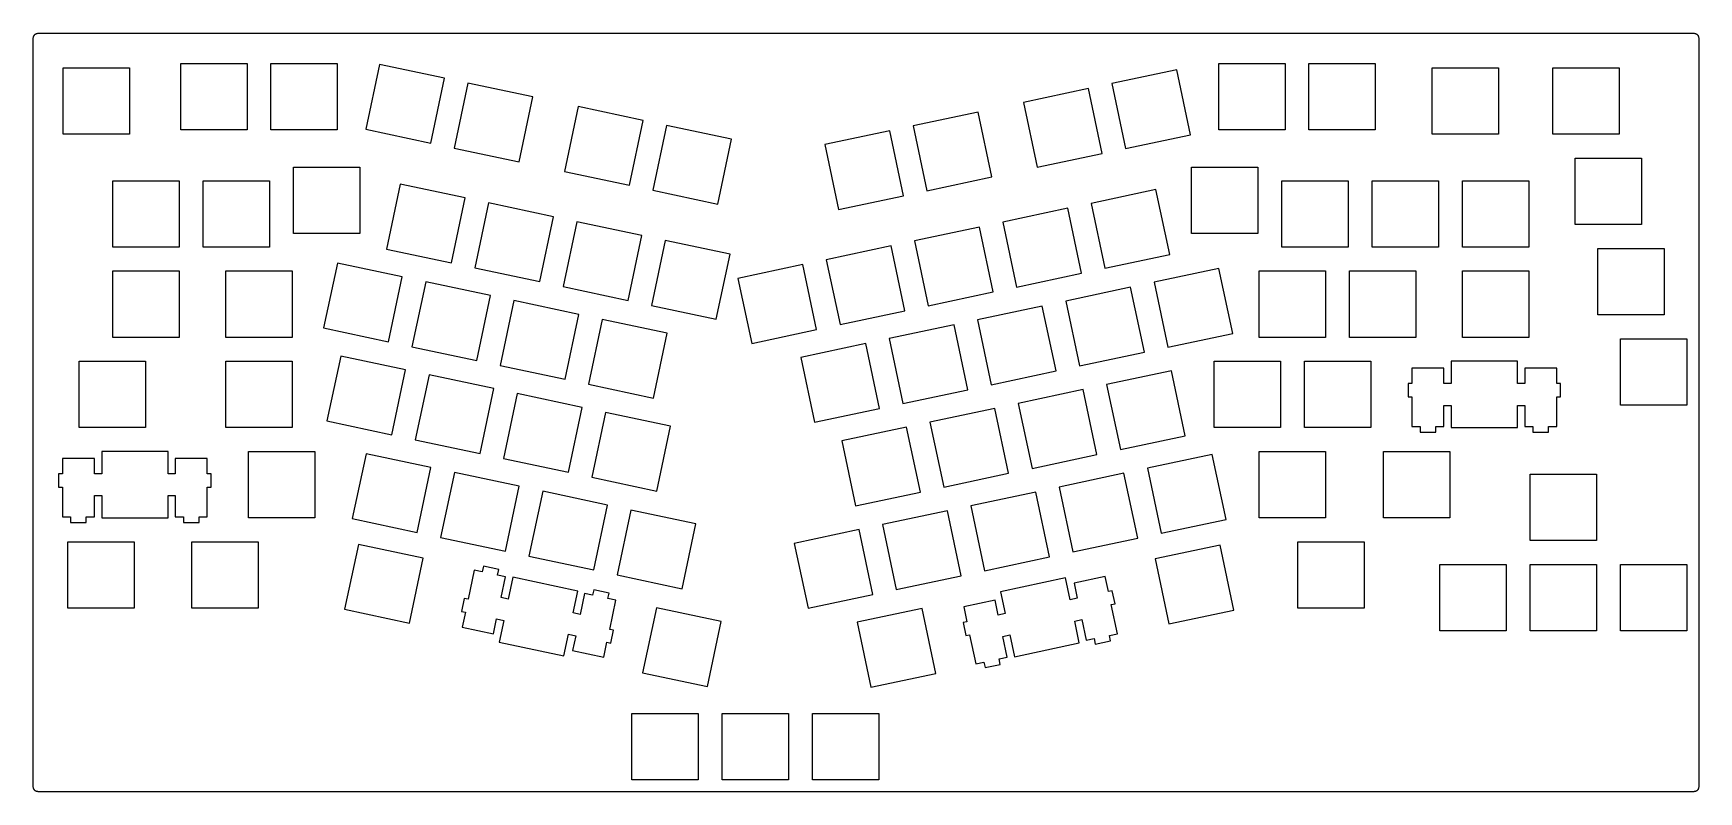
# Model space of a CAD drawing. Extents: x 0 to 352, y 0 to 160.
import ezdxf

# ---------------------------------------------------------------- set-up
doc = ezdxf.new("R2010")
doc.units = 0
doc.layers.get('0').update_dxf_attribs({"linetype": 'CONTINUOUS'})

msp = doc.modelspace()

# ---------------------------------------------------------------- linework, layer by layer
at = {"color": 0}
for p, q in [((0.095085, 159.419), (0.097841, 159.497)), ((0.095085, 1.39871), (0.095085, 159.419)), ((0.097841, 159.497), (0.107487, 159.575)), ((0.107487, 159.575), (0.122645, 159.653)), ((0.122645, 159.653), (0.143316, 159.728)), ((0.143316, 159.728), (0.170877, 159.801)), ((0.170877, 159.801), (0.20395, 159.872)), ((0.20395, 159.872), (0.242535, 159.942)), ((0.242535, 159.942), (0.285254, 160.007)), ((0.285254, 160.007), (0.334863, 160.069)), ((0.334863, 160.069), (0.38723, 160.127)), ((0.38723, 160.127), (0.445107, 160.179)), ((0.445107, 160.179), (0.507118, 160.228)), ((0.507118, 160.228), (0.571885, 160.272)), ((0.571885, 160.272), (0.642165, 160.31)), ((0.642165, 160.31), (0.712445, 160.343)), ((0.712445, 160.343), (0.785481, 160.371)), ((0.785481, 160.371), (0.861275, 160.391)), ((0.861275, 160.391), (0.938445, 160.406)), ((0.938445, 160.406), (1.01699, 160.416)), ((1.01699, 160.416), (1.09554, 160.419)), ((1.09554, 160.419), (350.569, 160.419)), ((350.569, 160.419), (350.646, 160.416)), ((350.646, 160.416), (350.725, 160.406)), ((350.725, 160.406), (350.802, 160.391)), ((350.802, 160.391), (350.877, 160.371)), ((350.877, 160.371), (350.952, 160.343)), ((350.952, 160.343), (351.022, 160.31)), ((351.022, 160.31), (351.091, 160.272)), ((351.091, 160.272), (351.156, 160.228)), ((351.156, 160.228), (351.218, 160.179)), ((351.218, 160.179), (351.276, 160.127)), ((351.276, 160.127), (351.328, 160.069)), ((351.328, 160.069), (351.378, 160.007)), ((351.378, 160.007), (351.422, 159.942)), ((351.422, 159.942), (351.459, 159.872)), ((351.459, 159.872), (351.492, 159.801)), ((351.492, 159.801), (351.52, 159.728)), ((351.52, 159.728), (351.54, 159.653)), ((351.54, 159.653), (351.557, 159.575)), ((351.557, 159.575), (351.565, 159.497)), ((351.565, 159.497), (351.568, 159.419)), ((351.568, 159.419), (351.568, 1.39733)), ((6.42994, 153.132), (20.4308, 153.132)), ((6.42994, 139.131), (6.42994, 153.132)), ((20.4308, 153.132), (20.4308, 139.131)), ((31.196, 154.084), (45.1954, 154.084)), ((31.196, 140.083), (31.196, 154.084)), ((45.1954, 154.084), (45.1954, 140.083)), ((50.2461, 154.084), (64.2454, 154.084)), ((50.2461, 140.083), (50.2461, 154.084)), ((64.2454, 154.084), (64.2454, 140.083)), ((73.1862, 153.865), (70.2758, 140.17)), ((86.8811, 150.954), (73.1862, 153.865)), ((241.398, 152.722), (227.703, 149.812)), ((244.308, 139.029), (241.398, 152.722)), ((250.271, 154.084), (264.27, 154.084)), ((250.271, 140.083), (250.271, 154.084)), ((264.27, 154.084), (264.27, 140.083)), ((269.321, 154.084), (283.32, 154.084)), ((269.321, 140.083), (269.321, 154.084)), ((283.32, 154.084), (283.32, 140.083)), ((295.323, 153.132), (309.324, 153.132)), ((295.323, 139.131), (295.323, 153.132)), ((309.324, 153.132), (309.324, 139.131)), ((320.755, 153.132), (334.754, 153.132)), ((320.755, 139.131), (320.755, 153.132)), ((334.754, 153.132), (334.754, 139.131)), ((83.9692, 137.261), (86.8811, 150.954)), ((91.8199, 149.904), (88.9095, 136.211)), ((105.514, 146.994), (91.8199, 149.904)), ((222.764, 148.762), (209.069, 145.85)), ((225.674, 135.067), (222.764, 148.762)), ((227.703, 149.812), (230.615, 136.117)), ((102.603, 133.299), (105.514, 146.994)), ((115.112, 144.953), (112.201, 131.259)), ((128.807, 142.043), (115.112, 144.953)), ((209.069, 145.85), (211.981, 132.157)), ((125.895, 128.348), (128.807, 142.043)), ((133.745, 140.993), (130.835, 127.299)), ((147.439, 138.081), (133.745, 140.993)), ((199.471, 143.811), (185.777, 140.899)), ((185.777, 140.899), (188.688, 127.205)), ((202.383, 130.116), (199.471, 143.811)), ((20.4308, 139.131), (6.42994, 139.131)), ((45.1954, 140.083), (31.196, 140.083)), ((64.2454, 140.083), (50.2461, 140.083)), ((70.2758, 140.17), (83.9692, 137.261)), ((144.529, 124.387), (147.439, 138.081)), ((180.837, 139.849), (167.144, 136.94)), ((183.749, 126.155), (180.837, 139.849)), ((230.615, 136.117), (244.308, 139.029)), ((264.27, 140.083), (250.271, 140.083)), ((283.32, 140.083), (269.321, 140.083)), ((309.324, 139.131), (295.323, 139.131)), ((334.754, 139.131), (320.755, 139.131)), ((88.9095, 136.211), (102.603, 133.299)), ((167.144, 136.94), (170.054, 123.245)), ((211.981, 132.157), (225.674, 135.067)), ((325.518, 134.082), (339.517, 134.082)), ((325.518, 120.081), (325.518, 134.082)), ((339.517, 134.082), (339.517, 120.081)), ((55.0072, 132.176), (69.0079, 132.176)), ((55.0072, 118.176), (55.0072, 132.176)), ((69.0079, 132.176), (69.0079, 118.176)), ((112.201, 131.259), (125.895, 128.348)), ((188.688, 127.205), (202.383, 130.116)), ((244.555, 132.176), (258.556, 132.176)), ((244.555, 118.176), (244.555, 132.176)), ((258.556, 132.176), (258.556, 118.176)), ((16.9072, 129.318), (30.908, 129.318)), ((16.9072, 115.318), (16.9072, 129.318)), ((30.908, 129.318), (30.908, 115.318)), ((35.9572, 129.318), (49.9579, 129.318)), ((35.9572, 115.318), (35.9572, 129.318)), ((49.9579, 129.318), (49.9579, 115.318)), ((77.5518, 128.593), (74.6414, 114.898)), ((91.2467, 125.681), (77.5518, 128.593)), ((130.835, 127.299), (144.529, 124.387)), ((237.031, 127.449), (223.337, 124.539)), ((239.943, 113.756), (237.031, 127.449)), ((263.605, 129.318), (277.606, 129.318)), ((263.605, 115.318), (263.605, 129.318)), ((277.606, 129.318), (277.606, 115.318)), ((282.655, 129.318), (296.656, 129.318)), ((282.655, 115.318), (282.655, 129.318)), ((296.656, 129.318), (296.656, 115.318)), ((301.705, 129.318), (315.706, 129.318)), ((301.705, 115.318), (301.705, 129.318)), ((315.706, 129.318), (315.706, 115.318)), ((88.3348, 111.988), (91.2467, 125.681)), ((96.1856, 124.631), (93.2752, 110.938)), ((109.879, 121.721), (96.1856, 124.631)), ((170.054, 123.245), (183.749, 126.155)), ((218.397, 123.489), (204.704, 120.578)), ((221.309, 109.794), (218.397, 123.489)), ((223.337, 124.539), (226.249, 110.844)), ((106.969, 108.026), (109.879, 121.721)), ((114.82, 120.671), (111.909, 106.976)), ((128.513, 117.76), (114.82, 120.671)), ((199.765, 119.528), (186.071, 116.618)), ((202.675, 105.835), (199.765, 119.528)), ((204.704, 120.578), (207.614, 106.885)), ((339.517, 120.081), (325.518, 120.081)), ((69.0079, 118.176), (55.0072, 118.176)), ((125.603, 104.067), (128.513, 117.76)), ((133.453, 116.71), (130.543, 103.017)), ((147.147, 113.8), (133.453, 116.71)), ((186.071, 116.618), (188.98, 102.923)), ((258.556, 118.176), (244.555, 118.176)), ((30.908, 115.318), (16.9072, 115.318)), ((49.9579, 115.318), (35.9572, 115.318)), ((74.6414, 114.898), (88.3348, 111.988)), ((144.236, 100.105), (147.147, 113.8)), ((181.131, 115.568), (167.437, 112.656)), ((167.437, 112.656), (170.348, 98.9623)), ((184.041, 101.873), (181.131, 115.568)), ((226.249, 110.844), (239.943, 113.756)), ((277.606, 115.318), (263.605, 115.318)), ((296.656, 115.318), (282.655, 115.318)), ((315.706, 115.318), (301.705, 115.318)), ((330.28, 115.032), (344.281, 115.032)), ((330.28, 101.031), (330.28, 115.032)), ((344.281, 115.032), (344.281, 101.031)), ((16.9072, 110.268), (30.908, 110.268)), ((16.9072, 96.2685), (16.9072, 110.268)), ((30.908, 110.268), (30.908, 96.2685)), ((40.7211, 110.268), (54.7204, 110.268)), ((40.7211, 96.2685), (40.7211, 110.268)), ((54.7204, 110.268), (54.7204, 96.2685)), ((64.2744, 111.94), (61.3639, 98.2444)), ((77.9681, 109.029), (64.2744, 111.94)), ((75.0577, 95.334), (77.9681, 109.029)), ((93.2752, 110.938), (106.969, 108.026)), ((162.497, 111.606), (148.802, 108.697)), ((165.407, 97.9124), (162.497, 111.606)), ((207.614, 106.885), (221.309, 109.794)), ((250.31, 110.797), (236.616, 107.885)), ((253.22, 97.1021), (250.31, 110.797)), ((258.843, 110.268), (272.842, 110.268)), ((258.843, 96.2685), (258.843, 110.268)), ((272.842, 110.268), (272.842, 96.2685)), ((277.893, 110.268), (291.892, 110.268)), ((277.893, 96.2685), (277.893, 110.268)), ((291.892, 110.268), (291.892, 96.2685)), ((301.705, 110.268), (315.706, 110.268)), ((301.705, 96.2685), (301.705, 110.268)), ((315.706, 110.268), (315.706, 96.2685)), ((82.9084, 107.979), (79.998, 94.2841)), ((96.6018, 105.067), (82.9084, 107.979)), ((111.909, 106.976), (125.603, 104.067)), ((148.802, 108.697), (151.714, 95.002)), ((188.98, 102.923), (202.675, 105.835)), ((231.676, 106.835), (217.981, 103.925)), ((234.586, 93.1415), (231.676, 106.835)), ((236.616, 107.885), (239.525, 94.1917)), ((93.6914, 91.3737), (96.6018, 105.067)), ((101.542, 104.017), (98.6317, 90.3235)), ((115.236, 101.107), (101.542, 104.017)), ((130.543, 103.017), (144.236, 100.105)), ((213.042, 102.875), (199.347, 99.9656)), ((215.952, 89.1798), (213.042, 102.875)), ((217.981, 103.925), (220.893, 90.23)), ((112.325, 87.4116), (115.236, 101.107)), ((120.176, 100.058), (117.264, 86.3632)), ((133.87, 97.1462), (120.176, 100.058)), ((170.348, 98.9623), (184.041, 101.873)), ((194.408, 98.9143), (180.713, 96.0039)), ((197.318, 85.2205), (194.408, 98.9143)), ((199.347, 99.9656), (202.259, 86.2707)), ((344.281, 101.031), (330.28, 101.031)), ((30.908, 96.2685), (16.9072, 96.2685)), ((54.7204, 96.2685), (40.7211, 96.2685)), ((61.3639, 98.2444), (75.0577, 95.334)), ((130.959, 83.4528), (133.87, 97.1462)), ((151.714, 95.002), (165.407, 97.9124)), ((175.774, 94.9537), (162.081, 92.0418)), ((178.686, 81.2588), (175.774, 94.9537)), ((180.713, 96.0039), (183.625, 82.3087)), ((239.525, 94.1917), (253.22, 97.1021)), ((272.842, 96.2685), (258.843, 96.2685)), ((291.892, 96.2685), (277.893, 96.2685)), ((315.706, 96.2685), (301.705, 96.2685)), ((335.043, 95.9817), (349.042, 95.9817)), ((335.043, 81.981), (335.043, 95.9817)), ((349.042, 95.9817), (349.042, 81.981)), ((64.9732, 92.3149), (62.0614, 78.6211)), ((78.6666, 89.4045), (64.9732, 92.3149)), ((79.998, 94.2841), (93.6914, 91.3737)), ((162.081, 92.0418), (164.991, 78.3484)), ((220.893, 90.23), (234.586, 93.1415)), ((9.76341, 91.2178), (23.7629, 91.2178)), ((9.76341, 77.2185), (9.76341, 91.2178)), ((23.7629, 91.2178), (23.7629, 77.2185)), ((40.7211, 91.2178), (54.7204, 91.2178)), ((40.7211, 77.2185), (40.7211, 91.2178)), ((54.7204, 91.2178), (54.7204, 77.2185)), ((75.7548, 75.7107), (78.6666, 89.4045)), ((83.6055, 88.3543), (80.6951, 74.6608)), ((97.2993, 85.4438), (83.6055, 88.3543)), ((98.6317, 90.3235), (112.325, 87.4116)), ((202.259, 86.2707), (215.952, 89.1798)), ((240.294, 89.1921), (226.6, 86.2817)), ((243.206, 75.4987), (240.294, 89.1921)), ((249.318, 91.2178), (263.317, 91.2178)), ((249.318, 77.2185), (249.318, 91.2178)), ((263.317, 91.2178), (263.317, 77.2185)), ((268.368, 91.2178), (282.367, 91.2178)), ((268.368, 77.2185), (268.368, 91.2178)), ((282.367, 91.2178), (282.367, 77.2185)), ((297.798, 89.7488), (291.049, 89.7488)), ((291.049, 89.7488), (291.049, 86.5188)), ((297.798, 86.5188), (297.798, 89.7488)), ((299.324, 91.2178), (299.324, 86.5188)), ((313.323, 91.2178), (299.324, 91.2178)), ((313.323, 86.5188), (313.323, 91.2178)), ((321.598, 89.7488), (314.849, 89.7488)), ((314.849, 89.7488), (314.849, 86.5188)), ((321.598, 86.5188), (321.598, 89.7488)), ((94.3903, 71.749), (97.2993, 85.4438)), ((102.24, 84.394), (99.3292, 70.6988)), ((115.933, 81.4821), (102.24, 84.394)), ((117.264, 86.3632), (130.959, 83.4528)), ((183.625, 82.3087), (197.318, 85.2205)), ((221.66, 85.2318), (207.967, 82.32)), ((224.572, 71.5366), (221.66, 85.2318)), ((226.6, 86.2817), (229.511, 72.5868)), ((291.049, 86.5188), (290.223, 86.5188)), ((290.223, 86.5188), (290.223, 83.7188)), ((299.324, 86.5188), (297.798, 86.5188)), ((314.849, 86.5188), (313.323, 86.5188)), ((322.424, 86.5188), (321.598, 86.5188)), ((322.424, 83.7188), (322.424, 86.5188)), ((113.023, 67.7884), (115.933, 81.4821)), ((164.991, 78.3484), (178.686, 81.2588)), ((203.028, 81.2698), (189.333, 78.3594)), ((205.938, 67.5763), (203.028, 81.2698)), ((207.967, 82.32), (210.877, 68.6262)), ((290.223, 83.7188), (291.049, 83.7188)), ((291.049, 83.7188), (291.049, 77.4485)), ((297.798, 77.4485), (297.798, 81.9189)), ((297.798, 81.9189), (299.324, 81.9189)), ((299.324, 81.9189), (299.324, 77.2185)), ((313.323, 77.2185), (313.323, 81.9189)), ((313.323, 81.9189), (314.849, 81.9189)), ((314.849, 81.9189), (314.849, 77.4485)), ((321.598, 77.4485), (321.598, 83.7188)), ((321.598, 83.7188), (322.424, 83.7188)), ((349.042, 81.981), (335.043, 81.981)), ((62.0614, 78.6211), (75.7548, 75.7107)), ((120.873, 80.4319), (117.963, 66.7385)), ((134.567, 77.5229), (120.873, 80.4319)), ((131.656, 63.8281), (134.567, 77.5229)), ((189.333, 78.3594), (192.243, 64.6659)), ((291.049, 77.4485), (292.774, 77.4485)), ((292.774, 77.4485), (292.774, 76.2483)), ((296.073, 76.2483), (296.073, 77.4485)), ((296.073, 77.4485), (297.798, 77.4485)), ((314.849, 77.4485), (316.574, 77.4485)), ((316.574, 77.4485), (316.574, 76.2483)), ((319.873, 76.2483), (319.873, 77.4485)), ((319.873, 77.4485), (321.598, 77.4485)), ((23.7629, 77.2185), (9.76341, 77.2185)), ((54.7204, 77.2185), (40.7211, 77.2185)), ((80.6951, 74.6608), (94.3903, 71.749)), ((184.394, 77.3095), (170.699, 74.3991)), ((170.699, 74.3991), (173.611, 60.7053)), ((187.304, 63.6157), (184.394, 77.3095)), ((229.511, 72.5868), (243.206, 75.4987)), ((263.317, 77.2185), (249.318, 77.2185)), ((282.367, 77.2185), (268.368, 77.2185)), ((292.774, 76.2483), (296.073, 76.2483)), ((299.324, 77.2185), (313.323, 77.2185)), ((316.574, 76.2483), (319.873, 76.2483)), ((13.0018, 70.6988), (6.25217, 70.6988)), ((6.25217, 70.6988), (6.25217, 67.4688)), ((13.0018, 67.4688), (13.0018, 70.6988)), ((14.5259, 72.1678), (14.5259, 67.4688)), ((28.5268, 72.1678), (14.5259, 72.1678)), ((28.5268, 67.4688), (28.5268, 72.1678)), ((36.8018, 70.6988), (30.0509, 70.6988)), ((30.0509, 70.6988), (30.0509, 67.4688)), ((36.8018, 67.4688), (36.8018, 70.6988)), ((45.4822, 72.1678), (59.4829, 72.1678)), ((45.4822, 58.1685), (45.4822, 72.1678)), ((59.4829, 72.1678), (59.4829, 58.1685)), ((70.328, 71.7021), (67.4176, 58.0072)), ((84.0232, 68.7903), (70.328, 71.7021)), ((99.3292, 70.6988), (113.023, 67.7884)), ((210.877, 68.6262), (224.572, 71.5366)), ((248.914, 71.5479), (235.22, 68.6375)), ((251.824, 57.8541), (248.914, 71.5479)), ((258.843, 72.1678), (272.842, 72.1678)), ((258.843, 58.1685), (258.843, 72.1678)), ((272.842, 72.1678), (272.842, 58.1685)), ((285.036, 72.1678), (299.037, 72.1678)), ((285.036, 58.1685), (285.036, 72.1678)), ((299.037, 72.1678), (299.037, 58.1685)), ((6.25217, 67.4688), (5.42671, 67.4688)), ((5.42671, 67.4688), (5.42671, 64.6688)), ((14.5259, 67.4688), (13.0018, 67.4688)), ((30.0509, 67.4688), (28.5268, 67.4688)), ((37.6259, 67.4688), (36.8018, 67.4688)), ((37.6259, 64.6688), (37.6259, 67.4688)), ((81.1114, 55.0968), (84.0232, 68.7903)), ((88.9621, 67.7404), (86.0517, 54.0466)), ((102.657, 64.83), (88.9621, 67.7404)), ((192.243, 64.6659), (205.938, 67.5763)), ((230.28, 67.5873), (216.585, 64.6769)), ((233.19, 53.8939), (230.28, 67.5873)), ((235.22, 68.6375), (238.131, 54.9437)), ((315.993, 67.4067), (329.992, 67.4067)), ((315.993, 53.406), (315.993, 67.4067)), ((329.992, 67.4067), (329.992, 53.406)), ((5.42671, 64.6688), (6.25217, 64.6688)), ((6.25217, 64.6688), (6.25217, 58.3985)), ((36.8018, 58.3985), (36.8018, 64.6688)), ((36.8018, 64.6688), (37.6259, 64.6688)), ((99.7451, 51.1348), (102.657, 64.83)), ((107.596, 63.7798), (104.684, 50.0849)), ((121.29, 60.8679), (107.596, 63.7798)), ((117.963, 66.7385), (131.656, 63.8281)), ((173.611, 60.7053), (187.304, 63.6157)), ((211.646, 63.6266), (197.952, 60.7162)), ((214.558, 49.9332), (211.646, 63.6266)), ((216.585, 64.6769), (219.497, 50.9834)), ((13.0018, 58.3985), (13.0018, 62.8689)), ((13.0018, 62.8689), (14.5259, 62.8689)), ((14.5259, 62.8689), (14.5259, 58.1685)), ((28.5268, 58.1685), (28.5268, 62.8689)), ((28.5268, 62.8689), (30.0509, 62.8689)), ((30.0509, 62.8689), (30.0509, 58.3985)), ((118.379, 47.1745), (121.29, 60.8679)), ((126.23, 59.8181), (123.318, 46.1243)), ((139.923, 56.9087), (126.23, 59.8181)), ((197.952, 60.7162), (200.863, 47.0228)), ((6.25217, 58.3985), (7.97609, 58.3985)), ((7.97609, 58.3985), (7.97609, 57.1983)), ((7.97609, 57.1983), (11.2765, 57.1983)), ((11.2765, 57.1983), (11.2765, 58.3985)), ((11.2765, 58.3985), (13.0018, 58.3985)), ((14.5259, 58.1685), (28.5268, 58.1685)), ((30.0509, 58.3985), (31.7762, 58.3985)), ((31.7762, 58.3985), (31.7762, 57.1983)), ((31.7762, 57.1983), (35.0766, 57.1983)), ((35.0766, 57.1983), (35.0766, 58.3985)), ((35.0766, 58.3985), (36.8018, 58.3985)), ((59.4829, 58.1685), (45.4822, 58.1685)), ((67.4176, 58.0072), (81.1114, 55.0968)), ((137.013, 43.2139), (139.923, 56.9087)), ((193.012, 59.6664), (179.319, 56.7559)), ((179.319, 56.7559), (182.229, 43.0611)), ((195.924, 45.9726), (193.012, 59.6664)), ((238.131, 54.9437), (251.824, 57.8541)), ((272.842, 58.1685), (258.843, 58.1685)), ((299.037, 58.1685), (285.036, 58.1685)), ((7.38216, 53.1178), (21.383, 53.1178)), ((7.38216, 39.1185), (7.38216, 53.1178)), ((21.383, 53.1178), (21.383, 39.1185)), ((33.5759, 53.1178), (47.5767, 53.1178)), ((33.5759, 39.1185), (33.5759, 53.1178)), ((47.5767, 53.1178), (47.5767, 39.1185)), ((86.0517, 54.0466), (99.7451, 51.1348)), ((174.378, 55.7057), (160.685, 52.7939)), ((160.685, 52.7939), (163.595, 39.1005)), ((177.29, 42.0109), (174.378, 55.7057)), ((219.497, 50.9834), (233.19, 53.8939)), ((266.938, 53.1178), (280.938, 53.1178)), ((266.938, 39.1185), (266.938, 53.1178)), ((280.938, 53.1178), (280.938, 39.1185)), ((329.992, 53.406), (315.993, 53.406)), ((68.6964, 52.572), (65.786, 38.8786)), ((82.3902, 49.6616), (68.6964, 52.572)), ((79.4812, 35.9668), (82.3902, 49.6616)), ((104.684, 50.0849), (118.379, 47.1745)), ((200.863, 47.0228), (214.558, 49.9332)), ((250.545, 52.4192), (236.852, 49.5088)), ((236.852, 49.5088), (239.762, 35.814)), ((253.456, 38.7255), (250.545, 52.4192)), ((93.1637, 47.1357), (91.8602, 41.0034)), ((94.8517, 46.7776), (93.1637, 47.1357)), ((95.1011, 47.9517), (94.8517, 46.7776)), ((98.3287, 47.2652), (95.1011, 47.9517)), ((98.0793, 46.0911), (98.3287, 47.2652)), ((99.7659, 45.7331), (98.0793, 46.0911)), ((98.837, 41.3604), (99.7659, 45.7331)), ((123.318, 46.1243), (137.013, 43.2139)), ((182.229, 43.0611), (195.924, 45.9726)), ((226.336, 45.7715), (219.734, 44.3674)), ((227.007, 42.6117), (226.336, 45.7715)), ((296.943, 48.3567), (310.942, 48.3567)), ((296.943, 34.3559), (296.943, 48.3567)), ((310.942, 48.3567), (310.942, 34.3559)), ((315.993, 48.3567), (329.992, 48.3567)), ((315.993, 34.3559), (315.993, 48.3567)), ((329.992, 48.3567), (329.992, 34.3559)), ((335.043, 48.3567), (349.042, 48.3567)), ((335.043, 34.3559), (335.043, 48.3567)), ((349.042, 48.3567), (349.042, 34.3559)), ((101.305, 45.642), (100.328, 41.0436)), ((115, 42.7302), (101.305, 45.642)), ((114.023, 38.1332), (115, 42.7302)), ((116.443, 42.1887), (115.514, 37.8146)), ((118.131, 41.8289), (116.443, 42.1887)), ((118.38, 43.0029), (118.131, 41.8289)), ((121.609, 42.3168), (118.38, 43.0029)), ((121.358, 41.1441), (121.609, 42.3168)), ((217.937, 45.4889), (204.243, 42.5771)), ((204.243, 42.5771), (205.219, 37.9801)), ((218.914, 40.8919), (217.937, 45.4889)), ((219.734, 44.3674), (220.405, 41.209)), ((227.814, 42.7838), (227.007, 42.6117)), ((228.396, 40.0445), (227.814, 42.7838)), ((21.383, 39.1185), (7.38216, 39.1185)), ((47.5767, 39.1185), (33.5759, 39.1185)), ((65.786, 38.8786), (79.4812, 35.9668)), ((91.0537, 41.1759), (90.4709, 38.4362)), ((91.8602, 41.0034), (91.0537, 41.1759)), ((100.328, 41.0436), (98.837, 41.3604)), ((123.046, 40.7843), (121.358, 41.1441)), ((121.743, 34.6508), (123.046, 40.7843)), ((131.586, 39.2038), (128.674, 25.5102)), ((145.28, 36.2948), (131.586, 39.2038)), ((163.595, 39.1005), (177.29, 42.0109)), ((187.657, 39.0521), (173.962, 36.1417)), ((190.567, 25.3587), (187.657, 39.0521)), ((203.057, 40.8231), (196.453, 39.4187)), ((196.453, 39.4187), (197.126, 36.2617)), ((203.728, 37.6633), (203.057, 40.8231)), ((220.405, 41.209), (218.914, 40.8919)), ((227.59, 39.872), (228.396, 40.0445)), ((228.894, 33.7399), (227.59, 39.872)), ((239.762, 35.814), (253.456, 38.7255)), ((280.938, 39.1185), (266.938, 39.1185)), ((90.4709, 38.4362), (91.2784, 38.264)), ((91.2784, 38.264), (90.606, 35.1069)), ((97.2097, 33.7013), (97.8807, 36.8625)), ((97.8807, 36.8625), (99.3733, 36.5442)), ((99.3733, 36.5442), (98.3961, 31.9471)), ((115.514, 37.8146), (114.023, 38.1332)), ((142.368, 22.5998), (145.28, 36.2948)), ((173.962, 36.1417), (176.874, 22.4469)), ((197.126, 36.2617), (196.318, 36.0881)), ((196.318, 36.0881), (196.901, 33.3499)), ((205.219, 37.9801), (203.728, 37.6633)), ((219.87, 36.3926), (221.361, 36.7083)), ((220.847, 31.7941), (219.87, 36.3926)), ((221.361, 36.7083), (222.29, 32.3371)), ((90.606, 35.1069), (97.2097, 33.7013)), ((98.3961, 31.9471), (112.089, 29.0366)), ((112.089, 29.0366), (113.067, 33.6338)), ((113.067, 33.6338), (114.558, 33.3168)), ((114.558, 33.3168), (113.887, 30.157)), ((120.489, 28.7528), (121.16, 31.914)), ((121.16, 31.914), (121.967, 31.7417)), ((122.549, 34.4813), (121.743, 34.6508)), ((121.967, 31.7417), (122.549, 34.4813)), ((196.901, 33.3499), (197.707, 33.5208)), ((197.707, 33.5208), (199.011, 27.3885)), ((204.684, 33.1639), (206.175, 33.4808)), ((205.613, 28.7914), (204.684, 33.1639)), ((206.175, 33.4808), (207.152, 28.8837)), ((207.152, 28.8837), (220.847, 31.7941)), ((222.29, 32.3371), (223.978, 32.6953)), ((223.978, 32.6953), (224.227, 31.5213)), ((224.227, 31.5213), (227.455, 32.2075)), ((227.207, 33.3816), (228.894, 33.7399)), ((227.455, 32.2075), (227.207, 33.3816)), ((310.942, 34.3559), (296.943, 34.3559)), ((329.992, 34.3559), (315.993, 34.3559)), ((349.042, 34.3559), (335.043, 34.3559)), ((113.887, 30.157), (120.489, 28.7528)), ((203.926, 28.4331), (205.613, 28.7914)), ((204.176, 27.259), (203.926, 28.4331)), ((128.674, 25.5102), (142.368, 22.5998)), ((176.874, 22.4469), (190.567, 25.3587)), ((199.011, 27.3885), (200.699, 27.7468)), ((200.699, 27.7468), (200.947, 26.5741)), ((200.947, 26.5741), (204.176, 27.259)), ((126.446, 16.9237), (140.445, 16.9237)), ((126.446, 2.92282), (126.446, 16.9237)), ((140.445, 16.9237), (140.445, 2.92282)), ((145.496, 16.9237), (159.495, 16.9237)), ((145.496, 2.92282), (145.496, 16.9237)), ((159.495, 16.9237), (159.495, 2.92282)), ((164.546, 16.9237), (178.545, 16.9237)), ((164.546, 2.92282), (164.546, 16.9237)), ((178.545, 16.9237), (178.545, 2.92282)), ((0.097841, 1.31878), (0.095085, 1.39871)), ((0.107487, 1.24161), (0.097841, 1.31878)), ((0.122645, 1.16444), (0.107487, 1.24161)), ((0.143316, 1.08865), (0.122645, 1.16444)), ((0.170877, 1.01562), (0.143316, 1.08865)), ((0.20395, 0.943956), (0.170877, 1.01562)), ((0.242535, 0.875055), (0.20395, 0.943956)), ((0.285254, 0.810288), (0.242535, 0.875055)), ((0.334863, 0.748273), (0.285254, 0.810288)), ((0.38723, 0.690397), (0.334863, 0.748273)), ((0.445107, 0.63803), (0.38723, 0.690397)), ((0.507118, 0.588423), (0.445107, 0.63803)), ((0.571885, 0.545705), (0.507118, 0.588423)), ((0.642165, 0.505739), (0.571885, 0.545705)), ((0.712445, 0.474045), (0.642165, 0.505739)), ((0.785481, 0.446486), (0.712445, 0.474045)), ((0.861275, 0.425813), (0.785481, 0.446486)), ((0.938445, 0.410655), (0.861275, 0.425813)), ((1.01699, 0.40101), (0.938445, 0.410655)), ((1.09554, 0.396875), (1.01699, 0.40101)), ((350.569, 0.396875), (1.09554, 0.396875)), ((140.445, 2.92282), (126.446, 2.92282)), ((159.495, 2.92282), (145.496, 2.92282)), ((178.545, 2.92282), (164.546, 2.92282)), ((350.646, 0.40101), (350.569, 0.396875)), ((350.725, 0.410655), (350.646, 0.40101)), ((350.802, 0.425813), (350.725, 0.410655)), ((350.877, 0.446486), (350.802, 0.425813)), ((350.952, 0.474045), (350.877, 0.446486)), ((351.022, 0.505739), (350.952, 0.474045)), ((351.091, 0.545705), (351.022, 0.505739)), ((351.156, 0.588423), (351.091, 0.545705)), ((351.218, 0.63803), (351.156, 0.588423)), ((351.276, 0.690397), (351.218, 0.63803)), ((351.328, 0.748273), (351.276, 0.690397)), ((351.378, 0.810288), (351.328, 0.748273)), ((351.422, 0.875055), (351.378, 0.810288)), ((351.459, 0.943956), (351.422, 0.875055)), ((351.492, 1.01562), (351.459, 0.943956)), ((351.52, 1.08865), (351.492, 1.01562)), ((351.54, 1.16444), (351.52, 1.08865)), ((351.557, 1.24161), (351.54, 1.16444)), ((351.565, 1.31878), (351.557, 1.24161)), ((351.568, 1.39733), (351.565, 1.31878))]:
    msp.add_line(p, q, dxfattribs=at)

doc.saveas('drawing.dxf')
